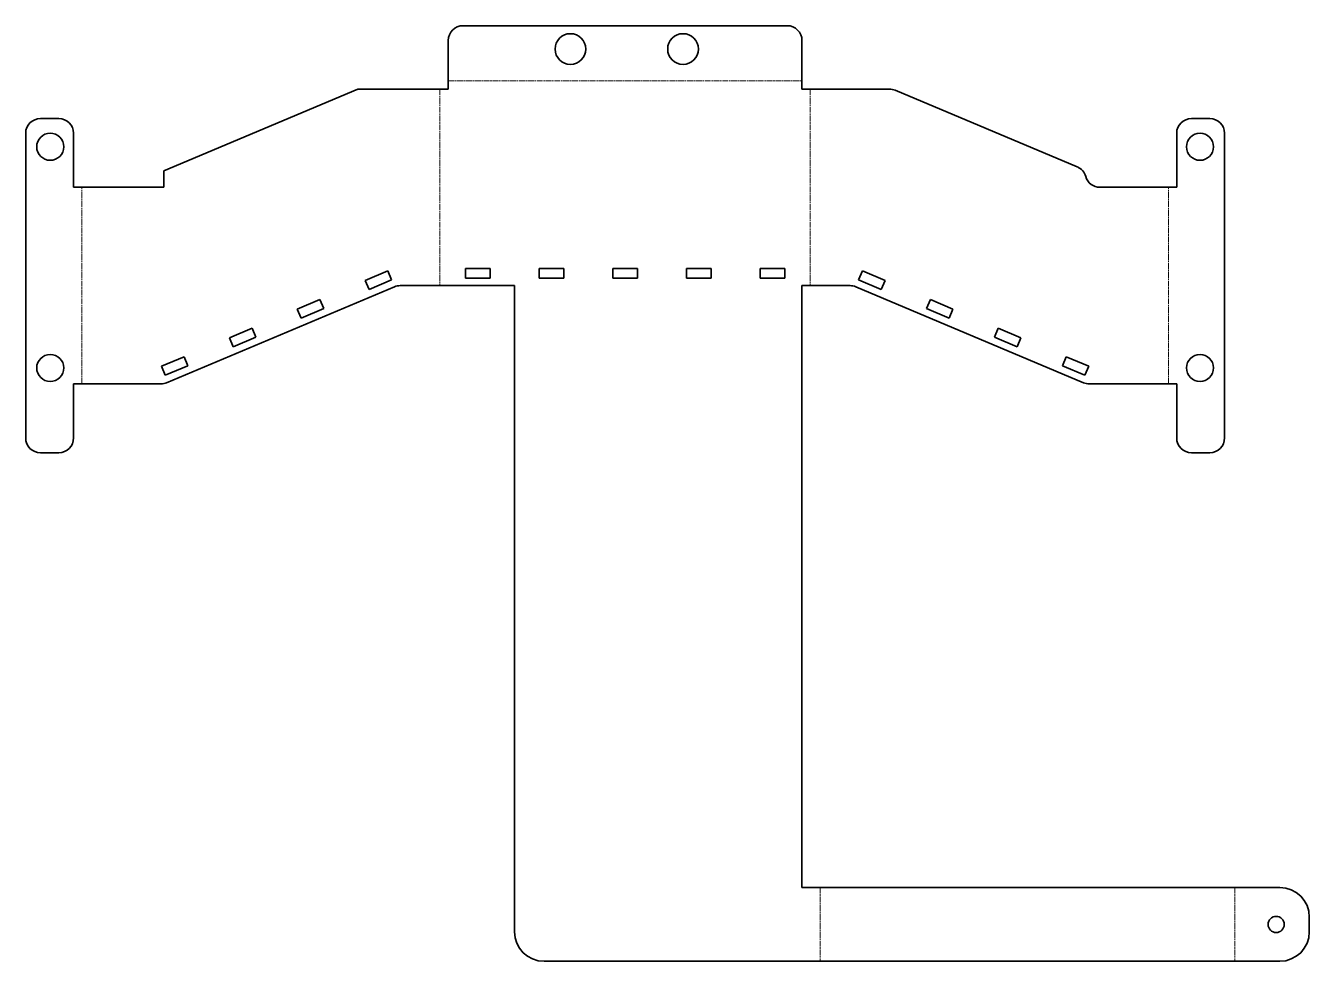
# Model space of a CAD drawing. Header units: millimetres. Extents: x 0 to 523, y 0 to 381.
import ezdxf

# ---------------------------------------------------------------- set-up
doc = ezdxf.new("R2010")
doc.units = ezdxf.units.MM
doc.linetypes.add('Chain', pattern=[13.68, 9.12, -1.14, 2.28, -1.14])
doc.layers.add('SIMUMAK Bend Centerline (ISO)', color=7, linetype='Chain', lineweight=9)
doc.layers.add('SIMUMAK Visible (ISO)', color=7, linetype='Continuous', lineweight=35)

# ---------------------------------------------------------------- blocks, each defined once
blk = doc.blocks.new('3DF-V016-SPFC002_Sheet_2_3DF-V016-SPFC002')
at = {"layer": 'SIMUMAK Bend Centerline (ISO)', "ltscale": 0.263158}
for p, q in [((-89.25, 168), (54.75, 168)), ((-92.64, 164.61), (-92.64, 84.61)), ((58.14, 164.61), (58.14, 84.61)), ((-238.43, 44.61), (-238.43, 124.61)), ((203.93, 44.61), (203.93, 124.61)), ((62.14, -160.39), (62.14, -190.39)), ((230.93, -160.39), (230.93, -190.39))]:
    blk.add_line(p, q, dxfattribs=at)
at = {"layer": 'SIMUMAK Visible (ISO)'}
for p, q in [((-83.25, 190.39), (48.75, 190.39)), ((-89.25, 164.61), (-89.25, 184.39)), ((54.75, 184.39), (54.75, 164.61)), ((-205.04, 131.34), (-126.04, 164.61)), ((-126.04, 164.61), (-89.25, 164.61)), ((90.32, 164.61), (54.75, 164.61)), ((92.65, 164.14), (166.86, 132.89)), ((-255.32, 152.61), (-247.82, 152.61)), ((213.32, 152.61), (220.82, 152.61)), ((-261.32, 22.61), (-261.32, 146.61)), ((-241.82, 146.61), (-241.82, 124.61)), ((207.32, 124.61), (207.32, 146.61)), ((226.82, 146.61), (226.82, 22.61)), ((-205.04, 124.61), (-205.04, 131.34)), ((-241.82, 124.61), (-205.04, 124.61)), ((176.09, 124.61), (207.32, 124.61)), ((-123.09, 86.71), (-113.87, 90.59)), ((-113.87, 90.59), (-112.32, 86.9)), ((-82.25, 91.61), (-72.25, 91.61)), ((-82.25, 87.61), (-82.25, 91.61)), ((-72.25, 91.61), (-72.25, 87.61)), ((-52.25, 91.61), (-42.25, 91.61)), ((-52.25, 87.61), (-52.25, 91.61)), ((-42.25, 91.61), (-42.25, 87.61)), ((-22.25, 91.61), (-12.25, 91.61)), ((-22.25, 87.61), (-22.25, 91.61)), ((-12.25, 91.61), (-12.25, 87.61)), ((7.75, 91.61), (17.75, 91.61)), ((7.75, 87.61), (7.75, 91.61)), ((17.75, 91.61), (17.75, 87.61)), ((37.75, 91.61), (47.75, 91.61)), ((37.75, 87.61), (37.75, 91.61)), ((47.75, 91.61), (47.75, 87.61)), ((77.82, 86.9), (79.37, 90.59)), ((79.37, 90.59), (88.59, 86.71)), ((-203.92, 45.08), (-111.15, 84.14)), ((-121.53, 83.02), (-123.09, 86.71)), ((-112.32, 86.9), (-121.53, 83.02)), ((-108.82, 84.61), (-62.25, 84.61)), ((-72.25, 87.61), (-82.25, 87.61)), ((-62.25, -178.39), (-62.25, 84.61)), ((-42.25, 87.61), (-52.25, 87.61)), ((-12.25, 87.61), (-22.25, 87.61)), ((17.75, 87.61), (7.75, 87.61)), ((47.75, 87.61), (37.75, 87.61)), ((54.75, 84.61), (74.32, 84.61)), ((54.75, -160.39), (54.75, 84.61)), ((76.65, 84.14), (169.42, 45.08)), ((87.03, 83.02), (77.82, 86.9)), ((88.59, 86.71), (87.03, 83.02)), ((-150.73, 75.07), (-141.52, 78.95)), ((-141.52, 78.95), (-139.97, 75.26)), ((105.47, 75.26), (107.02, 78.95)), ((107.02, 78.95), (116.23, 75.07)), ((-149.18, 71.38), (-150.73, 75.07)), ((-139.97, 75.26), (-149.18, 71.38)), ((114.68, 71.38), (105.47, 75.26)), ((116.23, 75.07), (114.68, 71.38)), ((-178.38, 63.42), (-169.17, 67.3)), ((-176.83, 59.74), (-178.38, 63.42)), ((-167.61, 63.62), (-176.83, 59.74)), ((-169.17, 67.3), (-167.61, 63.62)), ((133.11, 63.62), (134.67, 67.3)), ((142.33, 59.74), (133.11, 63.62)), ((134.67, 67.3), (143.88, 63.42)), ((143.88, 63.42), (142.33, 59.74)), ((-206.03, 51.78), (-196.82, 55.66)), ((-196.82, 55.66), (-195.26, 51.98)), ((160.76, 51.98), (162.32, 55.66)), ((162.32, 55.66), (171.53, 51.78)), ((-204.48, 48.1), (-206.03, 51.78)), ((-195.26, 51.98), (-204.48, 48.1)), ((169.98, 48.1), (160.76, 51.98)), ((171.53, 51.78), (169.98, 48.1)), ((-241.82, 44.61), (-206.25, 44.61)), ((-241.82, 44.61), (-241.82, 22.61)), ((171.75, 44.61), (207.32, 44.61)), ((207.32, 22.61), (207.32, 44.61)), ((-247.82, 16.61), (-255.32, 16.61)), ((220.82, 16.61), (213.32, 16.61)), ((54.75, -160.39), (249.32, -160.39)), ((261.32, -172.39), (261.32, -178.39)), ((249.32, -190.39), (-50.25, -190.39))]:
    blk.add_line(p, q, dxfattribs=at)
for centre, radius in [((-39.53, 180.89), 6.25), ((6.32, 180.89), 6.25), ((-251.32, 141.11), 5.5), ((216.82, 141.11), 5.5), ((-251.32, 51.11), 5.5), ((216.82, 51.11), 5.5), ((247.82, -175.39), 3.3)]:
    blk.add_circle(centre, radius, dxfattribs=at)
at = {"layer": 'SIMUMAK Visible (ISO)', "extrusion": (0, 0, -1)}
for centre, radius, start, end in [((83.25, 184.39), 6, 0, 90), ((-48.75, 184.39), 6, 90, 180), ((-90.32, 158.61), 6, 90, 112.8337), ((255.32, 146.61), 6, 0, 90), ((247.82, 146.61), 6, 90, 180), ((-213.32, 146.61), 6, 360, 90), ((-220.82, 146.61), 6, 90, 180), ((-164.54, 127.36), 6, 112.8337, 164.301), ((206.25, 50.61), 6, 247.1663, 270), ((-171.75, 50.61), 6, 270, 292.8337), ((255.32, 22.61), 6, 270, 360), ((247.82, 22.61), 6, 180, 270), ((-213.32, 22.61), 6, 270, 0), ((-220.82, 22.61), 6, 180, 270), ((-249.32, -172.39), 12, 90, 180), ((50.25, -178.39), 12, 270, 0), ((-249.32, -178.39), 12, 180, 270)]:
    blk.add_arc(centre, radius, start, end, dxfattribs=at)
at = {"layer": 'SIMUMAK Visible (ISO)'}
for centre, start, end in [((176.09, 130.61), 195.699, 270), ((-108.82, 78.61), 90, 112.8337), ((74.32, 78.61), 67.1663, 90)]:
    blk.add_arc(centre, 6, start, end, dxfattribs=at)

msp = doc.modelspace()

# ---------------------------------------------------------------- block references
msp.add_blockref('3DF-V016-SPFC002_Sheet_2_3DF-V016-SPFC002', (261.32, 190.39))

doc.saveas('drawing.dxf')
